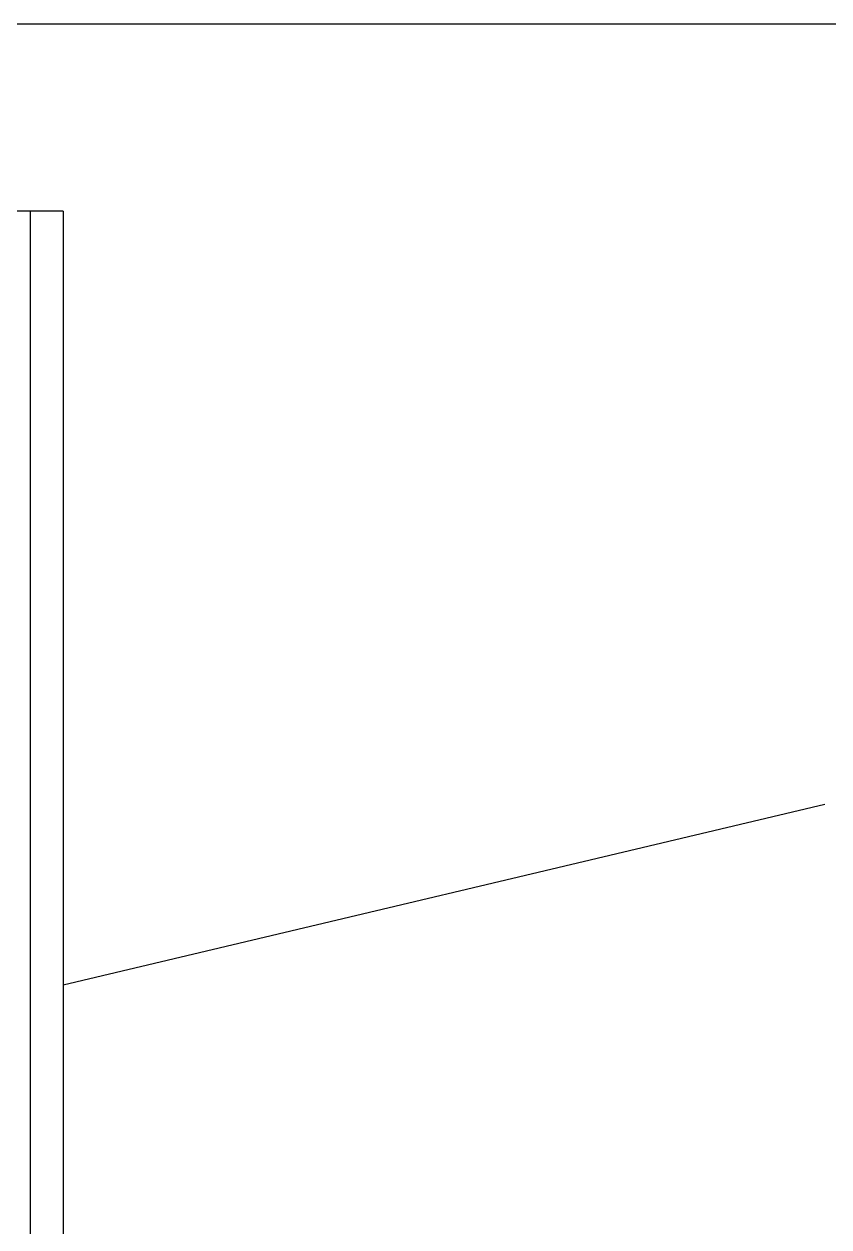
# Model space of a CAD drawing. Extents: x 69728788 to 150676229, y 20333219 to 43663798.
# Drawn here: x 75262409 to 75263249, y 20708113 to 20709368 of the extents above; entities that cross this region are included whole.
import ezdxf

# ---------------------------------------------------------------- set-up
doc = ezdxf.new("R2010")
doc.units = 0
doc.header["$LTSCALE"] = 1000
doc.header["$MEASUREMENT"] = 0
doc.layers.get('0').update_dxf_attribs({"linetype": 'CONTINUOUS'})
doc.layers.add('BZ', color=8, linetype='CONTINUOUS')
doc.dimstyles.get("Standard").update_dxf_attribs({"dimtxt": 0.18, "dimasz": 0.18, "dimexe": 0.18, "dimexo": 0.0625, "dimgap": 0.09, "dimtad": 0, "dimtih": 1, "dimtoh": 1, "dimdec": 4, "dimzin": 0, "dimdsep": 46, "dimtxsty": 'Standard', "dimcen": 0.09, "dimadec": 0, "dimazin": 0, "dimtfac": 1, "dimtdec": 4, "dimtofl": 0, "dimtmove": 0, "dimatfit": 3, "dimfxl": 1, "dimtolj": 1, "dimtzin": 0, "dimarcsym": 0})

# ---------------------------------------------------------------- blocks, each defined once
blk = doc.blocks.new('gfhhrryyfd')
at = {"linetype": 'Continuous'}
for p, q in [((3693504.3, -1741005.4), (3693387.9, -1741005.4)), ((3693470, -1741005.4), (3693470, -1744419)), ((3693504.3, -1741005.4), (3693504.3, -1744419))]:
    blk.add_line(p, q, dxfattribs=at)
at = {"layer": 'BZ'}
blk.add_line((3696128.4, -1740810), (3686300.1, -1740810), dxfattribs=at)
blk.add_leader([(3693504.3, -1741813), (3694299.3, -1741624.3)], dimstyle='Standard', override={"dimgap": 20, "dimtad": 0})

msp = doc.modelspace()

# ---------------------------------------------------------------- block references
at = {"lineweight": -3, "xscale": 0.9999959468841553, "yscale": 0.9999959506094456, "zscale": 0.9999959495959999}
msp.add_blockref('gfhhrryyfd', (71568960.3, 22450171.1), dxfattribs=at)

doc.saveas('drawing.dxf')
